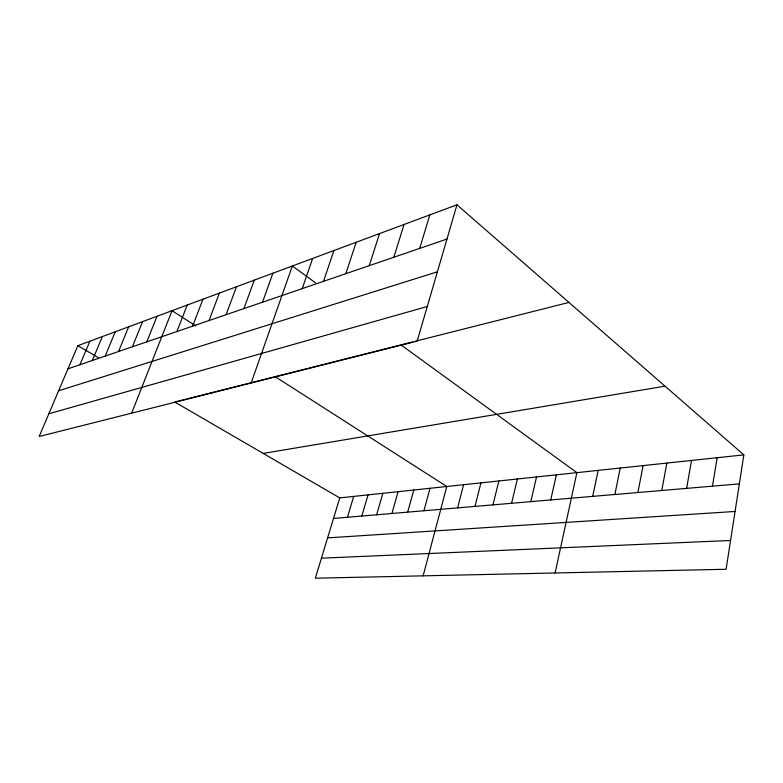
<?xml version="1.0" encoding="UTF-8"?>
<svg xmlns="http://www.w3.org/2000/svg" width="783" height="783" viewBox="0 0 783 783"><rect width="100%" height="100%" fill="white"/><g stroke="black" fill="none" stroke-linecap="round" stroke-linejoin="round"><path stroke-width="1.17" d="M743.85 454.884L726.095 569.261L315.353 578.187L339.744 497.9L743.85 454.884L456.969 204.813L77.84 345.695L39.15 436.503L417.153 341.143L456.969 204.813M712.461 486.174L717.159 457.732M686.632 488.377L691.506 460.463M661.792 490.491L666.832 463.086M637.9 492.527L643.088 465.611M614.89 494.494L620.214 468.048M592.721 496.383L598.163 470.397M555.098 572.98L576.895 472.658L400.945 344.872L361.462 354.846M550.723 499.955L556.361 474.841M530.805 501.649L536.541 476.955M511.573 503.293L517.387 478.99M492.987 504.869L498.859 480.968M474.997 506.405L480.938 482.876M457.605 507.883L463.595 484.716M423.133 575.838L446.799 486.507L275.127 376.652M423.946 510.751L430.033 488.289M407.679 512.141L413.806 490.021M391.911 513.482L398.077 491.695M376.633 514.783L382.818 493.319M361.824 516.046L368.03 494.895M347.446 517.269L353.681 496.422M419.717 248.377L429.828 214.904M393.839 257.245L404.048 224.476M369.243 265.662L379.53 233.588M345.841 273.678L356.177 242.27M323.526 281.322L333.91 250.54M302.248 288.614L312.652 258.439M251.137 383.024L292.343 265.985L315.49 282.8M262.501 302.228L272.915 273.208M243.904 308.59L254.318 280.118M226.101 314.688L236.486 286.744M209.022 320.541L219.387 293.096M192.638 326.149L202.973 299.194M176.899 331.542L187.206 305.057M131.642 413.17L172.035 310.694L195.848 325.924M146.803 341.848L157.011 316.273M132.396 346.781L142.565 321.647M118.546 351.528L128.647 326.814M105.196 356.099L115.248 331.796M92.335 360.503L102.328 336.592M79.944 364.751L89.869 341.222M67.974 368.842L446.966 239.05M58.627 390.776L437.403 271.809M48.83 413.776L427.273 306.505M186.481 399.046L174.746 402.012L339.744 497.9M187.656 398.753L214.806 391.892M215.902 391.617L242.75 384.835M243.895 384.551L258.047 380.969M259.222 380.675L307.729 368.421M308.884 368.127L323.819 364.359M324.965 364.066L341.74 359.828M342.856 359.544L360.297 355.139M402.119 344.579L412.612 341.926M414.941 341.339L568.947 302.434M263.186 453.416L665.021 386.176M333.499 518.454L739.348 483.884M327.597 537.882L735.071 511.465M321.421 558.181L730.568 540.485M77.84 345.695L98.188 357.528"/></g></svg>
